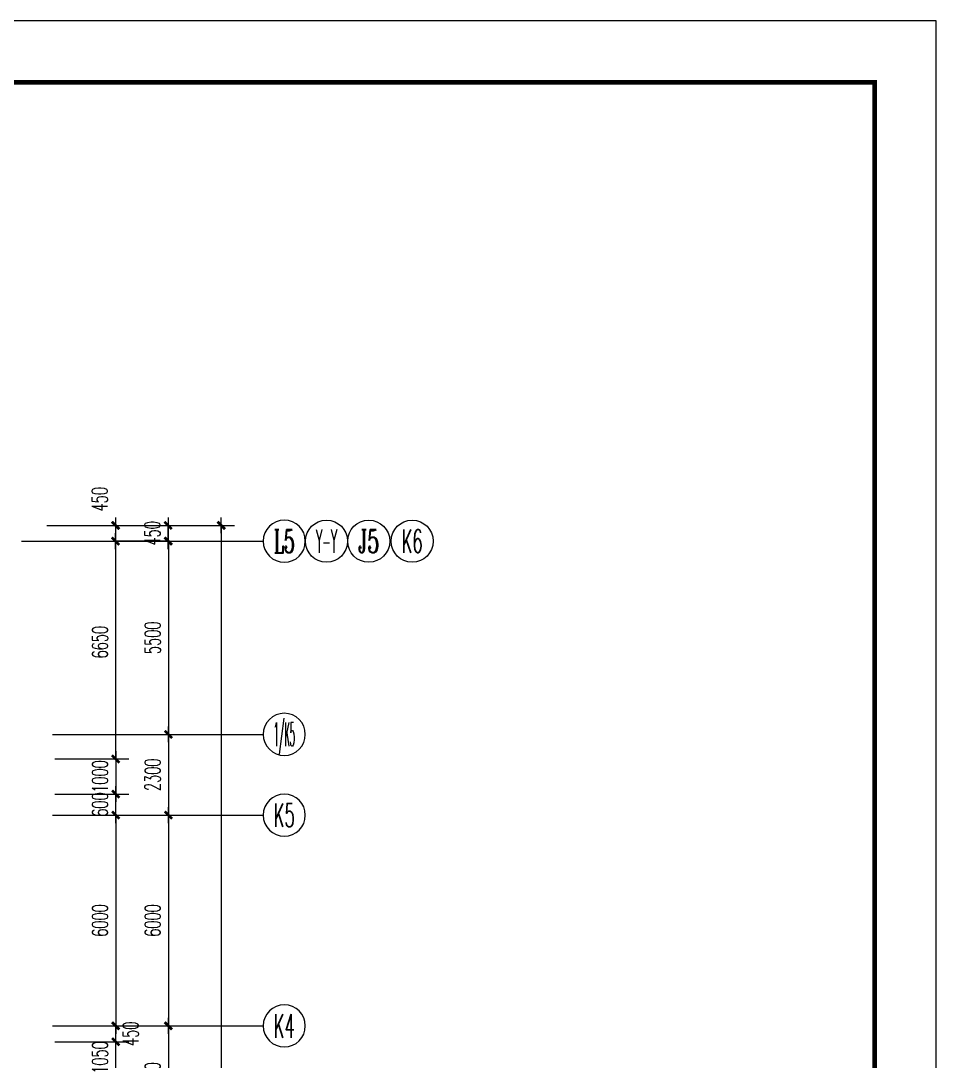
# Model space of a CAD drawing. Extents: x 1575758 to 1999219, y -897052 to -636879.
# Drawn here: x 1973144 to 1999219, y -668613 to -638991 of the extents above; entities that cross this region are included whole.
import ezdxf
from ezdxf.enums import TextEntityAlignment as Align

# ---------------------------------------------------------------- set-up
doc = ezdxf.new("R2010")
doc.units = 0
doc.header["$LTSCALE"] = 1500
doc.header["$MEASUREMENT"] = 0
doc.layers.get('0').update_dxf_attribs({"linetype": 'CONTINUOUS', "lineweight": 5})
doc.layers.get('DEFPOINTS').update_dxf_attribs({"linetype": 'CONTINUOUS', "lineweight": 5})
for name, color, linetype, lineweight in [('AXIS', 7, 'CONTINUOUS', 5), ('AXIS_TEXT', 7, 'CONTINUOUS', 5), ('PUB_DIM', 7, 'CONTINUOUS', 5)]:
    doc.layers.add(name, color=color, linetype=linetype, lineweight=lineweight)
doc.styles.add('COMPLEX', font='COMPLEX')
doc.styles.add('DIM_FONT', font='romans.shx', dxfattribs={"width": 0.6})
doc.dimstyles.new('NORMAL', dxfattribs={"dimscale": 1.5, "dimtxt": 300, "dimasz": 1, "dimexe": 250, "dimexo": 300, "dimgap": 150, "dimtad": 1, "dimdec": 0, "dimdsep": 46, "dimtxsty": 'DIM_FONT', "dimblk1": '_DIMX', "dimblk2": '_DIMX', "dimsah": 1, "dimcen": 2.5, "dimdle": 0.3, "dimclrd": 256, "dimclre": 256, "dimclrt": 256, "dimadec": 0, "dimazin": 0, "dimtfac": 1, "dimtdec": 0, "dimtix": 1, "dimtmove": 2, "dimatfit": 3, "dimldrblk": '_DIMX', "dimfxl": 1, "dimtvp": 1, "dimtolj": 1, "dimtzin": 0, "dimlwd": -1, "dimlwe": -1, "dimarcsym": 0})

# ---------------------------------------------------------------- blocks, each defined once
blk = doc.blocks.new('_AXISO')
blk.add_circle((0, 0), 0.5)
at = {"layer": 'AXIS_TEXT', "style": 'COMPLEX', "width": 1.041667}
blk.add_attdef('A', text='', height=0.56, dxfattribs=at).set_placement((-0.25, -0.28), (0.25, -0.28), align=Align.FIT)
blk = doc.blocks.new('_DIMX')
blk.add_line((-150, 0), (150, 0))
at = {"const_width": 50}
blk.add_lwpolyline([(-70, -70), (70, 70)], dxfattribs=at)
blk = doc.blocks.new('*D1116')
at = {"layer": 'AXIS'}
for p, q in [((1974498, -653808), (1977723, -653808)), ((1977348, -653809), (1977348, -659306)), ((1974498, -659308), (1977723, -659308))]:
    blk.add_line(p, q, dxfattribs=at)
at = {"layer": 'DEFPOINTS', "color": 0, "lineweight": 5}
for p in [(1974048, -653808), (1974048, -659308), (1977348, -659308)]:
    blk.add_point(p, dxfattribs=at)
at = {"layer": 'AXIS', "xscale": 1.5, "yscale": 1.5, "zscale": 1.5}
for p, rotation in [((1977348, -653808), 90), ((1977348, -659308), 270)]:
    blk.add_blockref('_DIMX', p, dxfattribs=dict(at, rotation=rotation))
at = {"layer": 'AXIS', "insert": (1976898, -656558), "char_height": 450, "attachment_point": 5, "rotation": 90, "style": 'DIM_FONT'}
blk.add_mtext('\\A1;5500', dxfattribs=at)
blk = doc.blocks.new('*D1117')
at = {"layer": 'AXIS'}
for p, q in [((1974498, -667608), (1977723, -667608)), ((1977348, -667609), (1977348, -670606)), ((1974498, -670608), (1977723, -670608))]:
    blk.add_line(p, q, dxfattribs=at)
at = {"layer": 'DEFPOINTS', "color": 0, "lineweight": 5}
for p in [(1974048, -667608), (1974048, -670608), (1977348, -670608)]:
    blk.add_point(p, dxfattribs=at)
at = {"layer": 'AXIS', "xscale": 1.5, "yscale": 1.5, "zscale": 1.5}
for p, rotation in [((1977348, -667608), 90), ((1977348, -670608), 270)]:
    blk.add_blockref('_DIMX', p, dxfattribs=dict(at, rotation=rotation))
at = {"layer": 'AXIS', "insert": (1976898, -669108), "char_height": 450, "attachment_point": 5, "rotation": 90, "style": 'DIM_FONT'}
blk.add_mtext('\\A1;3000', dxfattribs=at)
blk = doc.blocks.new('*D1120')
at = {"layer": 'AXIS'}
for p, q in [((1974498, -661608), (1977723, -661608)), ((1977348, -661609), (1977348, -667606)), ((1974498, -667608), (1977723, -667608))]:
    blk.add_line(p, q, dxfattribs=at)
at = {"layer": 'DEFPOINTS', "color": 0, "lineweight": 5}
for p in [(1974048, -661608), (1974048, -667608), (1977348, -667608)]:
    blk.add_point(p, dxfattribs=at)
at = {"layer": 'AXIS', "xscale": 1.5, "yscale": 1.5, "zscale": 1.5}
for p, rotation in [((1977348, -661608), 90), ((1977348, -667608), 270)]:
    blk.add_blockref('_DIMX', p, dxfattribs=dict(at, rotation=rotation))
at = {"layer": 'AXIS', "insert": (1976898, -664608), "char_height": 450, "attachment_point": 5, "rotation": 90, "style": 'DIM_FONT'}
blk.add_mtext('\\A1;6000', dxfattribs=at)
blk = doc.blocks.new('*D1130')
at = {"layer": 'DEFPOINTS', "color": 0, "lineweight": 5}
for p in [(1973665, -668058), (1975848, -668058), (1973665, -669108)]:
    blk.add_point(p, dxfattribs=at)
at = {"layer": 'PUB_DIM'}
for p, q in [((1974115, -668058), (1976223, -668058)), ((1975848, -669106), (1975848, -668059)), ((1974115, -669108), (1976223, -669108))]:
    blk.add_line(p, q, dxfattribs=at)
at = {"layer": 'PUB_DIM', "xscale": 1.5, "yscale": 1.5, "zscale": 1.5}
for p, rotation in [((1975848, -668058), 90), ((1975848, -669108), 270)]:
    blk.add_blockref('_DIMX', p, dxfattribs=dict(at, rotation=rotation))
at = {"layer": 'PUB_DIM', "insert": (1975398, -668508), "char_height": 450, "attachment_point": 5, "rotation": 90, "style": 'DIM_FONT'}
blk.add_mtext('\\A1;1050', dxfattribs=at)
blk = doc.blocks.new('*D1131')
at = {"layer": 'DEFPOINTS', "color": 0, "lineweight": 5}
for p in [(1973665, -667608), (1975848, -667608), (1973665, -668058)]:
    blk.add_point(p, dxfattribs=at)
at = {"layer": 'PUB_DIM'}
for p, q in [((1974115, -667608), (1976223, -667608)), ((1975848, -667606), (1975848, -667605)), ((1975848, -668058), (1975848, -667608)), ((1974115, -668058), (1976223, -668058)), ((1975848, -668059), (1975848, -668061))]:
    blk.add_line(p, q, dxfattribs=at)
at = {"layer": 'PUB_DIM', "xscale": 1.5, "yscale": 1.5, "zscale": 1.5}
for p, rotation in [((1975848, -667608), 270), ((1975848, -668058), 90)]:
    blk.add_blockref('_DIMX', p, dxfattribs=dict(at, rotation=rotation))
at = {"layer": 'PUB_DIM', "insert": (1976271, -667833), "char_height": 450, "attachment_point": 5, "rotation": 90, "style": 'DIM_FONT'}
blk.add_mtext('\\A1;450', dxfattribs=at)
blk = doc.blocks.new('*D1132')
at = {"layer": 'DEFPOINTS', "color": 0, "lineweight": 5}
for p in [(1973665, -653358), (1975848, -653358), (1973665, -660008)]:
    blk.add_point(p, dxfattribs=at)
at = {"layer": 'PUB_DIM'}
for p, q in [((1974115, -653358), (1976223, -653358)), ((1975848, -660006), (1975848, -653359)), ((1974115, -660008), (1976223, -660008))]:
    blk.add_line(p, q, dxfattribs=at)
at = {"layer": 'PUB_DIM', "xscale": 1.5, "yscale": 1.5, "zscale": 1.5}
for p, rotation in [((1975848, -653358), 90), ((1975848, -660008), 270)]:
    blk.add_blockref('_DIMX', p, dxfattribs=dict(at, rotation=rotation))
at = {"layer": 'PUB_DIM', "insert": (1975398, -656683), "char_height": 450, "attachment_point": 5, "rotation": 90, "style": 'DIM_FONT'}
blk.add_mtext('\\A1;6650', dxfattribs=at)
blk = doc.blocks.new('*D1137')
at = {"layer": 'DEFPOINTS', "color": 0, "lineweight": 5}
for p in [(1973657, -653358), (1973657, -653808), (1975841, -653808)]:
    blk.add_point(p, dxfattribs=at)
at = {"layer": 'PUB_DIM'}
for p, q in [((1974107, -653358), (1976216, -653358)), ((1975841, -653356), (1975841, -653355)), ((1975841, -653358), (1975841, -653808)), ((1974107, -653808), (1976216, -653808)), ((1975841, -653809), (1975841, -653811))]:
    blk.add_line(p, q, dxfattribs=at)
at = {"layer": 'PUB_DIM', "xscale": 1.5, "yscale": 1.5, "zscale": 1.5}
for p, rotation in [((1975841, -653358), 270), ((1975841, -653808), 90)]:
    blk.add_blockref('_DIMX', p, dxfattribs=dict(at, rotation=rotation))
at = {"layer": 'PUB_DIM', "insert": (1975391, -652613), "char_height": 450, "attachment_point": 5, "rotation": 90, "style": 'DIM_FONT'}
blk.add_mtext('\\A1;450', dxfattribs=at)
blk = doc.blocks.new('*D1138')
at = {"layer": 'AXIS'}
for p, q in [((1973887, -653358), (1977716, -653358)), ((1977341, -653356), (1977341, -653355)), ((1977341, -653808), (1977341, -653358)), ((1973887, -653808), (1977716, -653808)), ((1977341, -653809), (1977341, -653811))]:
    blk.add_line(p, q, dxfattribs=at)
at = {"layer": 'DEFPOINTS', "color": 0, "lineweight": 5}
for p in [(1973437, -653358), (1977341, -653358), (1973437, -653808)]:
    blk.add_point(p, dxfattribs=at)
at = {"layer": 'AXIS', "xscale": 1.5, "yscale": 1.5, "zscale": 1.5}
for p, rotation in [((1977341, -653358), 270), ((1977341, -653808), 90)]:
    blk.add_blockref('_DIMX', p, dxfattribs=dict(at, rotation=rotation))
at = {"layer": 'AXIS', "insert": (1976891, -653583), "char_height": 450, "attachment_point": 5, "rotation": 90, "style": 'DIM_FONT'}
blk.add_mtext('\\A1;450', dxfattribs=at)
blk = doc.blocks.new('*D1561')
at = {"layer": 'DEFPOINTS', "color": 0, "lineweight": 5}
for p in [(1973665, -660008), (1973665, -661008), (1975848, -661008)]:
    blk.add_point(p, dxfattribs=at)
at = {"layer": 'PUB_DIM'}
for p, q in [((1974115, -660008), (1976223, -660008)), ((1975848, -660006), (1975848, -660005)), ((1975848, -660008), (1975848, -661008)), ((1974115, -661008), (1976223, -661008)), ((1975848, -661009), (1975848, -661011))]:
    blk.add_line(p, q, dxfattribs=at)
at = {"layer": 'PUB_DIM', "xscale": 1.5, "yscale": 1.5, "zscale": 1.5}
for p, rotation in [((1975848, -660008), 270), ((1975848, -661008), 90)]:
    blk.add_blockref('_DIMX', p, dxfattribs=dict(at, rotation=rotation))
at = {"layer": 'PUB_DIM', "insert": (1975398, -660508), "char_height": 450, "attachment_point": 5, "rotation": 90, "style": 'DIM_FONT'}
blk.add_mtext('\\A1;1000', dxfattribs=at)
blk = doc.blocks.new('*D1562')
at = {"layer": 'DEFPOINTS', "color": 0, "lineweight": 5}
for p in [(1973665, -661008), (1975848, -661008), (1973665, -661608)]:
    blk.add_point(p, dxfattribs=at)
at = {"layer": 'PUB_DIM'}
for p, q in [((1974115, -661008), (1976223, -661008)), ((1975848, -661006), (1975848, -661005)), ((1975848, -661608), (1975848, -661008)), ((1974115, -661608), (1976223, -661608)), ((1975848, -661609), (1975848, -661611))]:
    blk.add_line(p, q, dxfattribs=at)
at = {"layer": 'PUB_DIM', "xscale": 1.5, "yscale": 1.5, "zscale": 1.5}
for p, rotation in [((1975848, -661008), 270), ((1975848, -661608), 90)]:
    blk.add_blockref('_DIMX', p, dxfattribs=dict(at, rotation=rotation))
at = {"layer": 'PUB_DIM', "insert": (1975398, -661308), "char_height": 450, "attachment_point": 5, "rotation": 90, "style": 'DIM_FONT'}
blk.add_mtext('\\A1;600', dxfattribs=at)
blk = doc.blocks.new('*D1563')
at = {"layer": 'DEFPOINTS', "color": 0, "lineweight": 5}
for p in [(1973665, -661608), (1973665, -667608), (1975848, -667608)]:
    blk.add_point(p, dxfattribs=at)
at = {"layer": 'PUB_DIM'}
for p, q in [((1974115, -661608), (1976223, -661608)), ((1975848, -661609), (1975848, -667606)), ((1974115, -667608), (1976223, -667608))]:
    blk.add_line(p, q, dxfattribs=at)
at = {"layer": 'PUB_DIM', "xscale": 1.5, "yscale": 1.5, "zscale": 1.5}
for p, rotation in [((1975848, -661608), 90), ((1975848, -667608), 270)]:
    blk.add_blockref('_DIMX', p, dxfattribs=dict(at, rotation=rotation))
at = {"layer": 'PUB_DIM', "insert": (1975398, -664608), "char_height": 450, "attachment_point": 5, "rotation": 90, "style": 'DIM_FONT'}
blk.add_mtext('\\A1;6000', dxfattribs=at)
blk = doc.blocks.new('*D1598')
at = {"layer": 'AXIS'}
for p, q in [((1975853, -653358), (1979228, -653358)), ((1978853, -653359), (1978853, -710956)), ((1975853, -710958), (1979228, -710958))]:
    blk.add_line(p, q, dxfattribs=at)
at = {"layer": 'DEFPOINTS', "color": 0, "lineweight": 5}
for p in [(1975403, -653358), (1975403, -710958), (1978853, -710958)]:
    blk.add_point(p, dxfattribs=at)
at = {"layer": 'AXIS', "xscale": 1.5, "yscale": 1.5, "zscale": 1.5}
for p, rotation in [((1978853, -653358), 90), ((1978853, -710958), 270)]:
    blk.add_blockref('_DIMX', p, dxfattribs=dict(at, rotation=rotation))
at = {"layer": 'AXIS', "insert": (1978403, -682158), "char_height": 450, "attachment_point": 5, "rotation": 90, "style": 'DIM_FONT'}
blk.add_mtext('\\A1;57600', dxfattribs=at)
blk = doc.blocks.new('*D1757')
at = {"layer": 'AXIS'}
for p, q in [((1974498, -659308), (1977723, -659308)), ((1977348, -659309), (1977348, -661606)), ((1974498, -661608), (1977723, -661608))]:
    blk.add_line(p, q, dxfattribs=at)
at = {"layer": 'DEFPOINTS', "color": 0, "lineweight": 5}
for p in [(1974048, -659308), (1974048, -661608), (1977348, -661608)]:
    blk.add_point(p, dxfattribs=at)
at = {"layer": 'AXIS', "xscale": 1.5, "yscale": 1.5, "zscale": 1.5}
for p, rotation in [((1977348, -659308), 90), ((1977348, -661608), 270)]:
    blk.add_blockref('_DIMX', p, dxfattribs=dict(at, rotation=rotation))
at = {"layer": 'AXIS', "insert": (1976898, -660458), "char_height": 450, "attachment_point": 5, "rotation": 90, "style": 'DIM_FONT'}
blk.add_mtext('\\A1;2300', dxfattribs=at)

msp = doc.modelspace()

# ---------------------------------------------------------------- linework, layer by layer
at = {"layer": 'AXIS'}
for p, q in [((1973165.1, -653807.9), (1980048.5, -653807.9)), ((1974048.5, -659307.9), (1980048.5, -659307.9)), ((1974048.5, -661607.9), (1980048.5, -661607.9)), ((1974048.5, -667607.9), (1980048.5, -667607.9))]:
    msp.add_line(p, q, dxfattribs=at)
at = {"layer": 'AXIS', "color": 250}
msp.add_lwpolyline([(1862498, -638991.1), (1862498, -740304.5), (1999218.5, -740304.5), (1999218.5, -638991.1)], close=True, dxfattribs=at)
at = {"layer": 'AXIS', "color": 0, "const_width": 140.2}
msp.add_lwpolyline([(1864250.8, -640743.9), (1864250.8, -738551.6), (1997465.7, -738551.6), (1997465.7, -640743.9)], close=True, dxfattribs=at)
at = {"layer": 'PUB_DIM'}
msp.add_line((1977348.5, -653808.9), (1975848.5, -653808.9), dxfattribs=at)

# ---------------------------------------------------------------- block references
at = {"layer": 'AXIS'}
ref = msp.add_blockref('_AXISO', (1980648.5, -653807.9), dxfattribs=dict(at, xscale=-1200, yscale=1200, zscale=1200))
ref.add_attrib('A', 'L5', dxfattribs={"layer": 'AXIS_TEXT', "height": 672, "style": 'COMPLEX', "width": 0.585938}).set_placement((1980348.5, -654143.9), (1980948.5, -654143.9), align=Align.FIT)
ref = msp.add_blockref('_AXISO', (1981852.1, -653807.9), dxfattribs=dict(at, xscale=1200, yscale=1200, zscale=1200))
ref.add_attrib('A', 'Y-Y', dxfattribs={"layer": 'AXIS_TEXT', "height": 672, "style": 'COMPLEX', "width": 0.284091}).set_placement((1981552.1, -654143.9), (1982152.1, -654143.9), align=Align.FIT)
ref = msp.add_blockref('_AXISO', (1983055.6, -653807.9), dxfattribs=dict(at, xscale=1200, yscale=1200, zscale=1200))
ref.add_attrib('A', 'J5', dxfattribs={"layer": 'AXIS_TEXT', "height": 672, "style": 'COMPLEX', "width": 0.646552}).set_placement((1982755.6, -654143.9), (1983355.6, -654143.9), align=Align.FIT)
ref = msp.add_blockref('_AXISO', (1984291.6, -653807.9), dxfattribs=dict(at, xscale=1200, yscale=1200, zscale=1200))
ref.add_attrib('A', 'K6', dxfattribs={"layer": 'AXIS_TEXT', "height": 672, "style": 'COMPLEX', "width": 0.520833}).set_placement((1983991.6, -654143.9), (1984591.6, -654143.9), align=Align.FIT)
ref = msp.add_blockref('_AXISO', (1980648.5, -659307.9), dxfattribs=dict(at, xscale=-1200, yscale=1200, zscale=1200))
ref.add_attrib('A', '1/K5', dxfattribs={"layer": 'AXIS_TEXT', "height": 672, "style": 'COMPLEX', "width": 0.256849}).set_placement((1980348.5, -659643.9), (1980948.5, -659643.9), align=Align.FIT)
ref = msp.add_blockref('_AXISO', (1980648.5, -661607.9), dxfattribs=dict(at, xscale=-1200, yscale=1200, zscale=1200))
ref.add_attrib('A', 'K5', dxfattribs={"layer": 'AXIS_TEXT', "height": 672, "style": 'COMPLEX', "width": 0.520833}).set_placement((1980348.5, -661943.9), (1980948.5, -661943.9), align=Align.FIT)
ref = msp.add_blockref('_AXISO', (1980648.5, -667607.9), dxfattribs=dict(at, xscale=-1200, yscale=1200, zscale=1200))
ref.add_attrib('A', 'K4', dxfattribs={"layer": 'AXIS_TEXT', "height": 672, "style": 'COMPLEX', "width": 0.493421}).set_placement((1980348.5, -667943.9), (1980948.5, -667943.9), align=Align.FIT)

# ---------------------------------------------------------------- dimensions: what is measured, and where the dimension line sits
for p1, p2, distance, picture, middle in [((1973437, -653807.9), (1973437, -653357.9), -3903.6, '*D1138', (1976890.6, -653582.9)), ((1974048.5, -653807.9), (1974048.5, -659308), 3300, '*D1116', (1976898.5, -656557.9)), ((1974048.5, -659308), (1974048.5, -661607.9), 3300, '*D1757', (1976898.5, -660457.9))]:
    dim = msp.add_aligned_dim(p1=p1, p2=p2, distance=distance, dimstyle='NORMAL', dxfattribs=at)
    dim.commit()
    dim.dimension.update_dxf_attribs({"geometry": picture, "text_midpoint": middle})
for base, p1, p2, angle, picture, middle in [((1978853.2, -710958), (1975403.2, -653358), (1975403.2, -710958), 90, '*D1598', (1978403.2, -682158)), ((1977348.5, -667607.9), (1974048.5, -661607.9), (1974048.5, -667607.9), 270, '*D1120', (1976898.5, -664607.9)), ((1977348.5, -670608), (1974048.5, -667607.9), (1974048.5, -670608), 270, '*D1117', (1976898.5, -669107.9))]:
    dim = msp.add_linear_dim(base=base, p1=p1, p2=p2, angle=angle, dimstyle='NORMAL', dxfattribs=at)
    dim.commit()
    dim.dimension.update_dxf_attribs({"geometry": picture, "text_midpoint": middle})
at = {"layer": 'PUB_DIM'}
for base, p1, p2, angle, picture, middle in [((1975840.6, -653807.9), (1973657.2, -653357.9), (1973657.2, -653807.9), 270, '*D1137', (1975390.6, -652613.4)), ((1975848.5, -667607.9), (1973665.1, -668058), (1973665.1, -667607.9), 90, '*D1131', (1976270.5, -667832.9)), ((1975848.5, -668058), (1973665.1, -669108), (1973665.1, -668058), 90, '*D1130', (1975398, -668508))]:
    dim = msp.add_linear_dim(base=base, p1=p1, p2=p2, angle=angle, dimstyle='NORMAL', dxfattribs=at)
    dim.commit()
    dim.dimension.update_dxf_attribs({"geometry": picture, "text_midpoint": middle, "dimtype": 161})
for p1, p2, distance, picture, middle in [((1973665.1, -660008), (1973665.1, -653358), -2183.3, '*D1132', (1975398.5, -656683)), ((1973665.1, -660008), (1973665.1, -661007.9), 2183.3, '*D1561', (1975398.5, -660507.9)), ((1973665.1, -661608), (1973665.1, -661007.9), -2183.3, '*D1562', (1975398.5, -661307.9)), ((1973665.1, -661607.9), (1973665.1, -667607.9), 2183.3, '*D1563', (1975398.5, -664607.9))]:
    dim = msp.add_aligned_dim(p1=p1, p2=p2, distance=distance, dimstyle='NORMAL', dxfattribs=at)
    dim.commit()
    dim.dimension.update_dxf_attribs({"geometry": picture, "text_midpoint": middle})

doc.saveas('drawing.dxf')
